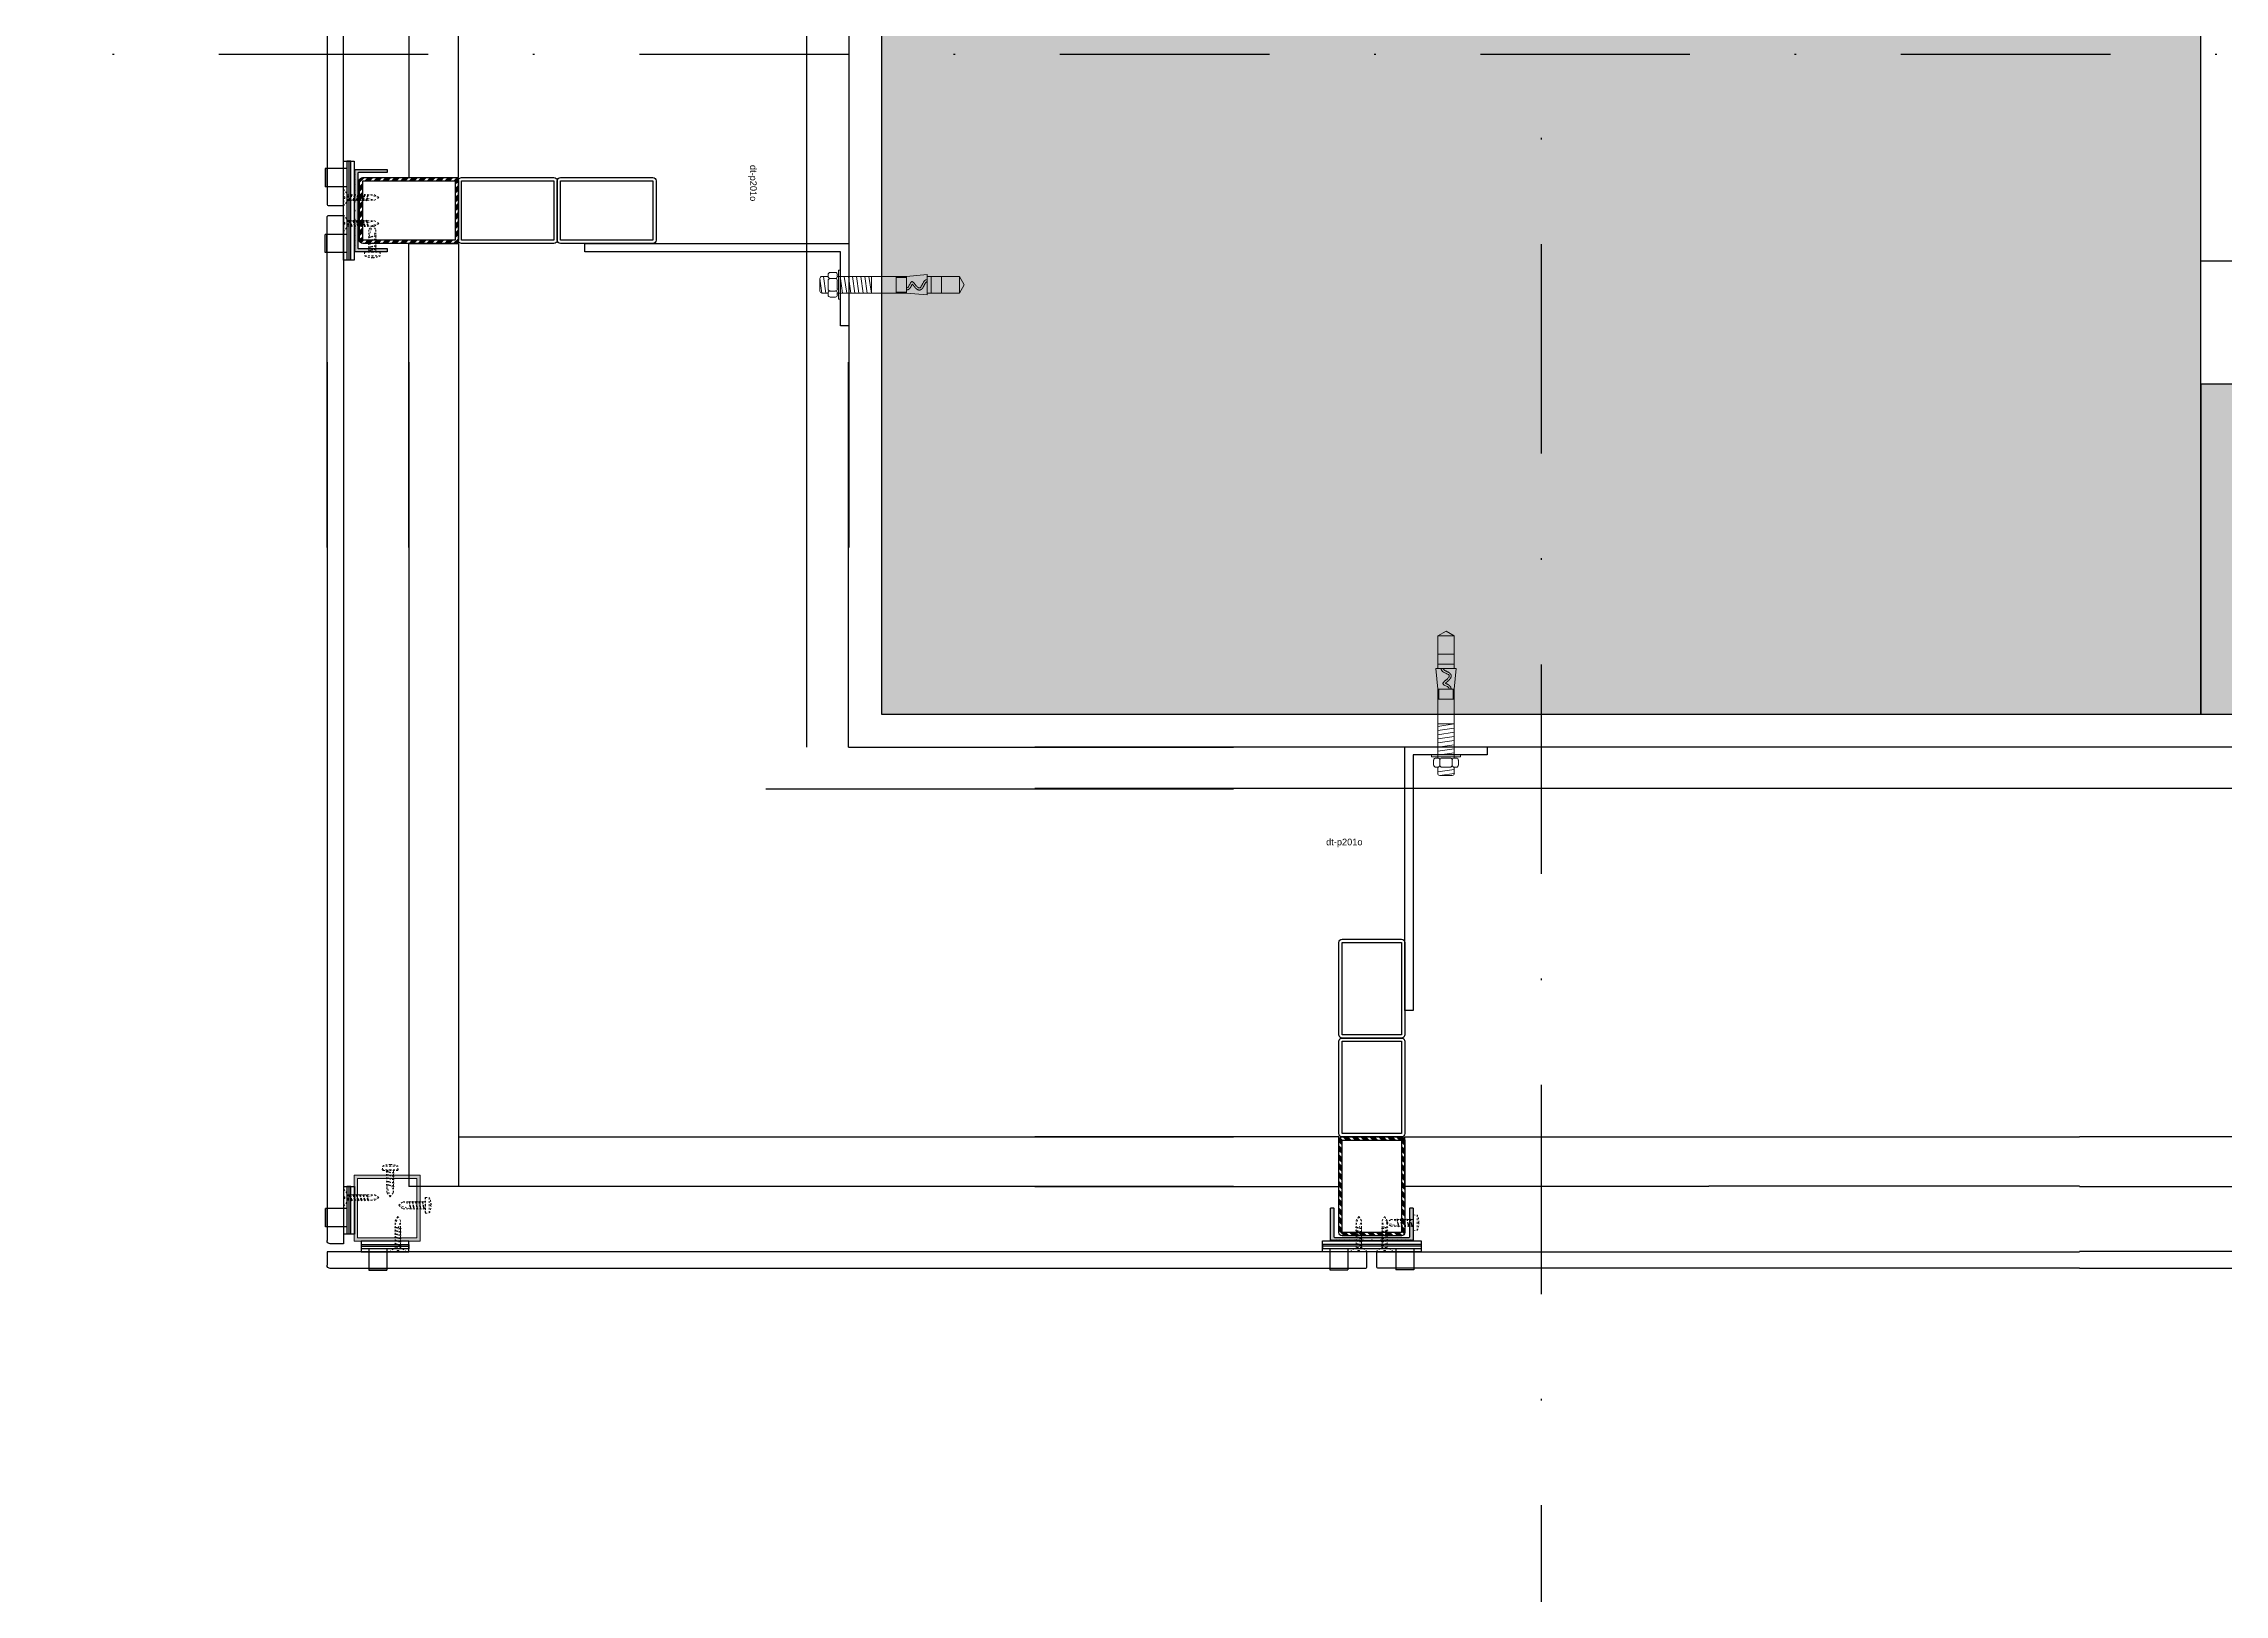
# Model space of a CAD drawing. Header units: inches. Extents: x -772 to 6765, y -813 to 4093.
# Drawn here: x -90.8 to 41.4, y -93.4 to 0.7 of the extents above; entities that cross this region are included whole.
import ezdxf

# ---------------------------------------------------------------- set-up
doc = ezdxf.new("R2010")
doc.units = ezdxf.units.IN
doc.header["$MEASUREMENT"] = 0
doc.linetypes.add('DASHDOT', pattern=[25.4, 12.7, -6.35, 0, -6.35])
doc.linetypes.add('HIDDEN2', pattern=[0.1875, 0.125, -0.0625])
for name, color, linetype in [('aksoy_aksesuar', 40, 'Continuous'), ('aksoy_arkaplan', 8, 'Continuous'), ('aksoy_block', 7, 'Continuous'), ('aksoy_detaytarama', 252, 'Continuous'), ('aksoy_fitil', 1, 'Continuous'), ('aksoy_kapali', 3, 'Continuous'), ('H_FAC_Giydirme', 100, 'Continuous'), ('H_FAC_Kaplama', 41, 'Continuous'), ('H_FAC_Metal', 181, 'Continuous'), ('H_GEN_YalitimIsi', 32, 'BATTING'), ('H_STR_Aks', 250, 'DASHDOT'), ('H_STR_Betonarme', 4, 'Continuous'), ('H_STR_BetonarmeTarama', 251, 'Continuous'), ('H_WAL_DuvarAlcipan', 31, 'Continuous'), ('H_WAL_DuvarBlok', 234, 'Continuous'), ('H_WAL_DuvarTaramasi', 252, 'Continuous')]:
    doc.layers.add(name, color=color, linetype=linetype)
for name, color, linetype, lineweight in [('aksoy_vida', 8, 'Continuous', 0), ('KLIPS', 230, 'Continuous', 15), ('PROFIL', 5, 'Continuous', 18)]:
    doc.layers.add(name, color=color, linetype=linetype, lineweight=lineweight)
doc.styles.get("Standard").update_dxf_attribs({"font": 'arial.ttf'})
doc.linetypes.add('BATTING', pattern='A,0.00254,-2.54,[134,ltypeshp.shx,S=2.54,R=0,X=-2.54,Y=0],-5.08,[134,ltypeshp.shx,S=2.54,R=180,X=2.54,Y=0],-2.54', length=10.16254)

# ---------------------------------------------------------------- blocks, each defined once
blk = doc.blocks.new('K03 kilps pl')
at = {"layer": 'aksoy_aksesuar'}
for p, q in [((1216.6, 3568.4), (1187.7, 3568.4)), ((1201.1, 3566.9), (1201.1, 3553.9)), ((1212.1, 3566.9), (1212.1, 3553.9)), ((1216.6, 3569.4), (1216.6, 3566.9)), ((1212.1, 3554.9), (1201.1, 3554.9)), ((1212.1, 3553.9), (1201.1, 3553.9))]:
    blk.add_line(p, q, dxfattribs=at)
blk.add_lwpolyline([(1216.6, 3569.4), (1187.7, 3569.4), (1187.7, 3566.9), (1216.6, 3566.9)], dxfattribs=at)
at = {"layer": 'aksoy_fitil'}
blk.add_lwpolyline([(1187.7, 3571.5), (1216.6, 3571.5), (1216.6, 3565), (1187.7, 3565)], close=True, dxfattribs=at)
blk = doc.blocks.new('3.9x19 YHB VIDA')
at = {"layer": 'aksoy_vida', "linetype": 'HIDDEN2', "ltscale": 0.2}
for p, q in [((475.8, 5471.4), (471.2, 5471.4)), ((471.2, 5471.4), (474.3, 5468.9)), ((471.4, 5471.2), (475.8, 5471.2)), ((478.2, 5468.9), (474.3, 5468.9)), ((474.7, 5468.9), (474.7, 5452.6)), ((475.8, 5471.4), (475.8, 5470.7)), ((475.8, 5470.7), (476.3, 5470.7)), ((476.3, 5470.7), (476.8, 5470.7)), ((476.8, 5470.7), (476.8, 5471.4)), ((476.8, 5471.4), (481.4, 5471.4)), ((481.1, 5471.2), (476.8, 5471.2)), ((477.9, 5468.9), (477.9, 5452.6)), ((481.4, 5471.4), (478.2, 5468.9)), ((474.7, 5455.1), (476.3, 5449.9)), ((474.7, 5452.6), (476.3, 5449.9)), ((477.9, 5452.6), (476.3, 5449.9)), ((476.6, 5456.8), (477.9, 5452.6))]:
    blk.add_line(p, q, dxfattribs=at)
for points in [[(478.2, 5467.3), (474.3, 5466.8), (475, 5466.4), (478.2, 5467.3), (477.7, 5467.6), (474.3, 5466.8)], [(478.2, 5465.3), (474.3, 5464.8), (475, 5464.4), (478.2, 5465.3), (477.7, 5465.6), (474.3, 5464.8)], [(478.2, 5463.3), (474.3, 5462.8), (475, 5462.4), (478.2, 5463.3), (477.7, 5463.6), (474.3, 5462.8)], [(478.2, 5461.3), (474.3, 5460.8), (475, 5460.4), (478.2, 5461.3), (477.7, 5461.6), (474.3, 5460.8)], [(478.2, 5459.3), (474.3, 5458.8), (475, 5458.4), (478.2, 5459.3), (477.7, 5459.6), (474.3, 5458.8)], [(478.2, 5457.3), (474.3, 5456.8), (475, 5456.4), (478.2, 5457.3), (477.7, 5457.6), (474.3, 5456.8)]]:
    blk.add_lwpolyline(points, dxfattribs=at)
blk = doc.blocks.new('4.8x16 YSB muv')
at = {"layer": 'aksoy_vida', "linetype": 'HIDDEN2', "ltscale": 0.2}
for p, q in [((-16, 0), (-13.4, 2.1)), ((-13.4, 2.1), (0, 2.1)), ((-9.8, 2.1), (-9.7, 2.4)), ((-9.8, 2.1), (-9.4, 0.3)), ((-9.7, 2.4), (-9.5, 2.1)), ((-9.7, 2.4), (-9.3, 0.4)), ((-9.5, 2.1), (-9.1, 0.5)), ((-9.2, -0.5), (-9.4, 0.3)), ((-9, -0.7), (-9.3, 0.4)), ((-8.8, -0.9), (-9.1, 0.5)), ((-7.8, 2.1), (-7.7, 2.4)), ((-7.8, 2.1), (-7.4, 0.3)), ((-7.7, 2.4), (-7.5, 2.1)), ((-7.7, 2.4), (-7.3, 0.4)), ((-7.5, 2.1), (-7.1, 0.5)), ((-7.2, -0.5), (-7.4, 0.3)), ((-7, -0.7), (-7.3, 0.4)), ((-6.8, -0.9), (-7.1, 0.5)), ((-5.8, 2.1), (-5.7, 2.4)), ((-5.8, 2.1), (-5.4, 0.3)), ((-5.7, 2.4), (-5.5, 2.1)), ((-5.7, 2.4), (-5.3, 0.4)), ((-5.5, 2.1), (-5.1, 0.5)), ((-5.2, -0.5), (-5.4, 0.3)), ((-5, -0.7), (-5.3, 0.4)), ((-4.8, -0.9), (-5.1, 0.5)), ((-3.8, 2.1), (-3.7, 2.4)), ((-3.8, 2.1), (-3.4, 0.3)), ((-3.7, 2.4), (-3.5, 2.1)), ((-3.7, 2.4), (-3.3, 0.4)), ((-3.5, 2.1), (-3.1, 0.5)), ((-3.2, -0.5), (-3.4, 0.3)), ((-3, -0.7), (-3.3, 0.4)), ((-2.8, -0.9), (-3.1, 0.5)), ((-1.8, 2.1), (-1.7, 2.4)), ((-1.8, 2.1), (-1.4, 0.3)), ((-1.7, 2.4), (-1.5, 2.1)), ((-1.7, 2.4), (-1.3, 0.4)), ((-1.5, 2.1), (-1.1, 0.5)), ((-1.2, -0.5), (-1.4, 0.3)), ((-1, -0.7), (-1.3, 0.4)), ((-0.8, -0.9), (-1.1, 0.5)), ((0.3, 4.8), (0, 4.7)), ((0, 4.7), (0, -4.7)), ((0.3, 4.8), (2.5, 4.6)), ((0.3, 4.8), (0.3, 0)), ((2.5, 4.6), (2.5, 0)), ((3.3, 0.3), (3.3, 0)), ((3.3, 0.3), (3.5, 0.3)), ((-16, 0), (-13.4, -2.1)), ((-13.4, -2.1), (0, -2.1)), ((-9.2, -0.5), (-8.8, -2.1)), ((-9, -0.7), (-8.5, -2.4)), ((-8.8, -0.9), (-8.5, -2.1)), ((-8.8, -0.9), (-8.8, -0.9)), ((-8.8, -2.1), (-8.5, -2.4)), ((-8.5, -2.4), (-8.5, -2.1)), ((-7.2, -0.5), (-6.8, -2.1)), ((-7, -0.7), (-6.5, -2.4)), ((-6.8, -0.9), (-6.5, -2.1)), ((-6.8, -0.9), (-6.8, -0.9)), ((-6.8, -2.1), (-6.5, -2.4)), ((-6.5, -2.4), (-6.5, -2.1)), ((-5.2, -0.5), (-4.8, -2.1)), ((-5, -0.7), (-4.5, -2.4)), ((-4.8, -0.9), (-4.5, -2.1)), ((-4.8, -0.9), (-4.8, -0.9)), ((-4.8, -2.1), (-4.5, -2.4)), ((-4.5, -2.4), (-4.5, -2.1)), ((-3.2, -0.5), (-2.8, -2.1)), ((-3, -0.7), (-2.5, -2.4)), ((-2.8, -0.9), (-2.5, -2.1)), ((-2.8, -0.9), (-2.8, -0.9)), ((-2.8, -2.1), (-2.5, -2.4)), ((-2.5, -2.4), (-2.5, -2.1)), ((-1.2, -0.5), (-0.8, -2.1)), ((-1, -0.7), (-0.5, -2.4)), ((-0.8, -0.9), (-0.5, -2.1)), ((-0.8, -0.9), (-0.8, -0.9)), ((-0.8, -2.1), (-0.5, -2.4)), ((-0.5, -2.4), (-0.5, -2.1)), ((0.3, -4.8), (0, -4.7)), ((0.3, -4.8), (0.3, 0)), ((0.3, -4.8), (2.5, -4.6)), ((2.5, -4.6), (2.5, 0)), ((3.3, -0.3), (3.3, 0)), ((3.3, -0.3), (3.5, -0.3))]:
    blk.add_line(p, q, dxfattribs=at)
for points in [[(-13.4, 2.1), (-9.5, 0.9)], [(-16, 0), (-9.2, -2.1)]]:
    blk.add_lwpolyline(points, dxfattribs=at)
for centre, radius, start, end in [((-7.8, -0.1), 11.4, 1.7765, 24.5785), ((-7.6, 0.1), 11.2, 335.1723, 358.2024)]:
    blk.add_arc(centre, radius, start, end, dxfattribs=at)
blk = doc.blocks.new('dt-p202a')
at = {"layer": 'aksoy_detaytarama', "lineweight": 5}
h = blk.add_hatch(color=256, dxfattribs=at)
h.dxf.hatch_style = 1
h.paths.add_polyline_path([(-261.8, 261.8), (-297.8, 261.8), (-297.8, 297.8), (-261.8, 297.8)], flags=16)
h.paths.add_polyline_path([(-259.8, 259.8), (-299.8, 259.8), (-299.8, 299.8), (-259.8, 299.8)])
at = {"layer": 'aksoy_kapali'}
for q in [(233.4, 0), (0, -233.4)]:
    blk.add_line((0, 0), q, dxfattribs=at)
at = {"layer": 'H_FAC_Giydirme', "lineweight": 5}
for points in [[(-259.8, 259.8), (-299.8, 259.8), (-299.8, 299.8), (-259.8, 299.8)], [(-261.8, 261.8), (-297.8, 261.8), (-297.8, 297.8), (-261.8, 297.8)]]:
    blk.add_lwpolyline(points, close=True, dxfattribs=at)
at = {"layer": 'H_FAC_Kaplama', "ltscale": 0.2}
for p, q in [((-316.3, 306.3), (-316.3, 314.3)), ((233.4, 306.3), (-316.3, 306.3)), ((233.4, 316.3), (-314.3, 316.3)), ((-316.3, -233.4), (-316.3, 299.3)), ((-306.3, 301.3), (-314.3, 301.3)), ((-306.3, -233.4), (-306.3, 301.3))]:
    blk.add_line(p, q, dxfattribs=at)
for centre in [(-314.3, 314.3), (-314.3, 299.3)]:
    blk.add_arc(centre, 2, 90, 180, dxfattribs=at)
at = {"layer": 'H_FAC_Metal'}
for p, q in [((-236.6, 266.6), (-266.6, 266.6)), ((-266.6, -233.4), (-266.6, 266.6)), ((233.4, 266.6), (-236.6, 266.6)), ((-236.6, -233.4), (-236.6, 266.6)), ((233.4, 236.6), (-236.6, 236.6))]:
    blk.add_line(p, q, dxfattribs=at)
at = {"layer": 'H_GEN_YalitimIsi', "ltscale": 2.5}
for p, q in [((-50.3, 25.3), (233.4, 25.3)), ((-25.3, 0), (-25.3, -233.4))]:
    blk.add_line(p, q, dxfattribs=at)
at = {"layer": 'aksoy_block'}
blk.add_blockref('3.9x19 YHB VIDA', (-749.6, -5165.2), dxfattribs=at)
at = {"layer": 'aksoy_block', "xscale": -1}
for name, p, rotation in [('3.9x19 YHB VIDA', (5165.2, 749.6), 90), ('4.8x16 YSB muv', (-256.8, 278), 180)]:
    blk.add_blockref(name, p, dxfattribs=dict(at, rotation=rotation))
at = {"layer": 'aksoy_block', "rotation": 270}
blk.add_blockref('4.8x16 YSB muv', (-278, 256.8), dxfattribs=at)
at = {"layer": 'PROFIL', "rotation": 180}
blk.add_blockref('K03 kilps pl', (921.1, 3871.2), dxfattribs=at)
at = {"layer": 'PROFIL', "xscale": -1, "rotation": 269.9996520120418}
blk.add_blockref('K03 kilps pl', (-3871.2, -921.1), dxfattribs=at)
blk = doc.blocks.new('K01 klips pl')
at = {"layer": 'aksoy_aksesuar'}
for p, q in [((30, 0), (-30, 0)), ((-30, 0), (-30, -2.5)), ((30, 0), (30, -2.5)), ((30, -1), (-30, -1)), ((-30, -2.5), (30, -2.5)), ((-25.5, -2.5), (-25.5, -15.5)), ((-14.5, -2.5), (-14.5, -15.5)), ((14.5, -2.5), (14.5, -15.5)), ((25.5, -2.5), (25.5, -15.5)), ((-25.5, -14.5), (-14.5, -14.5)), ((-25.5, -15.5), (-14.5, -15.5)), ((25.5, -14.5), (14.5, -14.5)), ((25.5, -15.5), (14.5, -15.5))]:
    blk.add_line(p, q, dxfattribs=at)
at = {"layer": 'aksoy_fitil'}
blk.add_lwpolyline([(-30, 2.1), (30, 2.1), (30, -4.4), (-30, -4.4)], close=True, dxfattribs=at)
blk = doc.blocks.new('DBL-10C')
at = {"layer": 'aksoy_vida'}
for p, q in [((0, 75), (-5, 72.2)), ((-5, 52.5), (-5, 72.2)), ((5, 72.2), (-5, 72.2)), ((5, 72.2), (0, 75)), ((5, 52.5), (5, 72.2)), ((5, 61.2), (-5, 61.2)), ((5, 55), (-5, 55)), ((6.2, 52.5), (-6.2, 52.5)), ((-6.2, 52.5), (-5, 40)), ((-5, -1.9), (-5, 40)), ((5, 40), (-5, 40)), ((-4.4, 33.8), (-4.4, 40)), ((4.4, 33.8), (4.4, 40)), ((6.2, 52.5), (5, 40)), ((5, -1.9), (5, 40)), ((5, 33.8), (-5, 33.8)), ((5, 18.8), (-5, 18.8)), ((5, 18.8), (-5, 17.3)), ((5, 16.2), (-5, 14.8)), ((5, 13.8), (-5, 12.3)), ((8.8, 0), (-8.8, 0)), ((-8.8, -1.2), (-8.8, 0)), ((5, 11.2), (-5, 9.8)), ((5, 8.8), (-5, 7.3)), ((5, 6.2), (-5, 4.8)), ((5, 3.8), (-5, 2.3)), ((5, 1.2), (-3.8, 0)), ((8.8, -1.2), (8.8, 0)), ((8.8, -1.2), (-8.8, -1.2)), ((-7.5, -6.2), (-7.5, -3.1)), ((-5, -1.9), (-6.2, -1.9)), ((-5, -7.5), (-6.2, -7.5)), ((-5, -11.2), (-5, -7.5)), ((5, -8.8), (-5, -10.2)), ((-3.8, -6.2), (-3.8, -3.1)), ((5, -11.2), (-3.8, -12.5)), ((3.8, -12.5), (-3.8, -12.5)), ((2.5, -1.9), (-2.5, -1.9)), ((2.5, -7.5), (-2.5, -7.5)), ((3.8, -6.2), (3.8, -3.1)), ((5, -1.9), (6.2, -1.9)), ((5, -11.2), (5, -7.5)), ((5, -7.5), (6.2, -7.5)), ((7.5, -6.2), (7.5, -3.1))]:
    blk.add_line(p, q, dxfattribs=at)
for points in [[(-3.2, 52.5), (-3, 51.8), (-2.6, 51.2), (-2.1, 50.7), (-1.5, 50.3), (-0.8, 49.9), (-0.2, 49.6), (0.4, 49.3), (0.9, 49), (1.4, 48.8), (1.7, 48.5), (1.8, 48.3), (1.9, 48), (1.9, 47.7), (1.8, 47.4), (1.7, 47.1), (1.4, 46.8), (1.1, 46.5), (0.8, 46.2), (0.4, 45.8), (0, 45.5), (-0.4, 45.2), (-0.8, 44.9), (-1.1, 44.5), (-1.4, 44.2), (-1.6, 44), (-1.8, 43.7), (-1.9, 43.5), (-1.9, 43.3), (-1.8, 43.1), (-1.7, 42.9), (-1.4, 42.6), (-1.1, 42.4), (-0.7, 42.2), (-0.2, 42), (0.3, 41.7), (0.8, 41.5), (1.3, 41.2), (1.6, 40.8), (1.8, 40.4), (1.9, 40)], [(-1.9, 52.5), (-1.9, 52.4), (-1.9, 52.4), (-1.9, 52.3), (-1.8, 52.3), (-1.8, 52.2), (-1.7, 52.2), (-1.7, 52.1), (-1.7, 52.1), (-1.6, 52), (-1.6, 52), (-1.5, 51.9), (-1.5, 51.9), (-1.4, 51.8), (-1.4, 51.8), (-1.3, 51.7), (-1.3, 51.7), (-1.2, 51.6), (-1.2, 51.6), (-1.1, 51.6), (-1, 51.5), (-1, 51.5), (-0.9, 51.4), (-0.9, 51.4), (-0.8, 51.3), (-0.7, 51.3), (-0.7, 51.3), (-0.6, 51.2), (-0.5, 51.2), (-0.5, 51.1), (-0.4, 51.1), (-0.3, 51.1), (-0.2, 51), (-0.2, 51), (-0.1, 51), (0, 50.9), (0.1, 50.9), (0.1, 50.8), (0.2, 50.8), (0.3, 50.8), (0.4, 50.7), (0.4, 50.7), (0.5, 50.7), (0.6, 50.6), (0.7, 50.6), (0.7, 50.5), (0.8, 50.5), (0.9, 50.5), (1, 50.4), (1, 50.4), (1.1, 50.4), (1.2, 50.3), (1.3, 50.3), (1.3, 50.2), (1.4, 50.2), (1.5, 50.2), (1.6, 50.1), (1.6, 50.1), (1.7, 50), (1.8, 50), (1.8, 50), (1.9, 49.9), (2, 49.9), (2, 49.8), (2.1, 49.8), (2.2, 49.7), (2.2, 49.7), (2.3, 49.6), (2.3, 49.6), (2.4, 49.5), (2.5, 49.5), (2.5, 49.4), (2.6, 49.3), (2.6, 49.3), (2.7, 49.2), (2.7, 49.2), (2.8, 49.1), (2.8, 49), (2.9, 49), (2.9, 48.9), (2.9, 48.8), (3, 48.7), (3, 48.7), (3, 48.6), (3.1, 48.5), (3.1, 48.4), (3.1, 48.3), (3.1, 48.3), (3.2, 48.2), (3.2, 48.1), (3.2, 48), (3.2, 47.9), (3.2, 47.8), (3.2, 47.8), (3.2, 47.7), (3.2, 47.6), (3.2, 47.5), (3.1, 47.4), (3.1, 47.4), (3.1, 47.3), (3.1, 47.2), (3.1, 47.1), (3, 47.1), (3, 47), (3, 46.9), (3, 46.9), (2.9, 46.8), (2.9, 46.7), (2.9, 46.7), (2.8, 46.6), (2.8, 46.6), (2.7, 46.5), (2.7, 46.4), (2.7, 46.4), (2.6, 46.3), (2.6, 46.3), (2.5, 46.2), (2.5, 46.2), (2.5, 46.1), (2.4, 46.1), (2.4, 46), (2.3, 46), (2.3, 45.9), (2.2, 45.9), (2.2, 45.8), (2.2, 45.8), (2.1, 45.7), (2.1, 45.7), (2, 45.6), (2, 45.6), (1.9, 45.5), (1.9, 45.5), (1.8, 45.4), (1.8, 45.4), (1.7, 45.4), (1.7, 45.3), (1.6, 45.3), (1.6, 45.2), (1.5, 45.2), (1.5, 45.1), (1.4, 45.1), (1.4, 45), (1.3, 45), (1.3, 44.9), (1.2, 44.9), (1.2, 44.9), (1.1, 44.8), (1.1, 44.8), (1, 44.7), (1, 44.7), (0.9, 44.6), (0.9, 44.6), (0.8, 44.6), (0.8, 44.5), (0.7, 44.5), (0.7, 44.4), (0.6, 44.4), (0.6, 44.3), (0.5, 44.3), (0.5, 44.3), (0.4, 44.2), (0.4, 44.2), (0.3, 44.1), (0.3, 44.1), (0.2, 44.1), (0.2, 44), (0.1, 44), (0.1, 44), (0.1, 43.9), (0, 43.9), (0, 43.8), (-0.1, 43.8), (-0.1, 43.8), (-0.1, 43.7), (-0.2, 43.7), (-0.2, 43.7), (-0.2, 43.7), (-0.3, 43.6), (-0.3, 43.6), (-0.3, 43.6), (-0.3, 43.6), (-0.3, 43.5), (-0.3, 43.5), (-0.3, 43.5), (-0.3, 43.5), (-0.3, 43.5), (-0.3, 43.5), (-0.3, 43.4), (-0.3, 43.4), (-0.2, 43.4), (-0.2, 43.4), (-0.1, 43.4), (-0.1, 43.3), (0, 43.3), (0, 43.3), (0.1, 43.3), (0.1, 43.2), (0.2, 43.2), (0.2, 43.2), (0.3, 43.1), (0.4, 43.1), (0.4, 43.1), (0.5, 43.1), (0.6, 43), (0.6, 43), (0.7, 43), (0.8, 42.9), (0.8, 42.9), (0.9, 42.9), (1, 42.8), (1.1, 42.8), (1.1, 42.7), (1.2, 42.7), (1.3, 42.7), (1.3, 42.6), (1.4, 42.6), (1.5, 42.5), (1.6, 42.5), (1.6, 42.4), (1.7, 42.4), (1.8, 42.3), (1.8, 42.3), (1.9, 42.2), (2, 42.2), (2.1, 42.1), (2.1, 42.1), (2.2, 42), (2.3, 41.9), (2.3, 41.8), (2.4, 41.8), (2.5, 41.7), (2.6, 41.6), (2.6, 41.5), (2.7, 41.4), (2.8, 41.3), (2.9, 41.1), (2.9, 41), (3, 40.8), (3, 40.5), (3.1, 40.3), (3.1, 40)]]:
    blk.add_lwpolyline(points, dxfattribs=at)
for centre, start, end in [((-6.2, -3.1), 90, 180), ((-6.2, -6.2), 180, 270), ((-5, -3.1), 0, 90), ((-5, -6.2), 270, 0), ((-3.8, -11.2), 180, 270), ((-2.5, -3.1), 90, 180), ((-2.5, -6.2), 180, 270), ((2.5, -3.1), 0, 90), ((2.5, -6.2), 270, 0), ((3.8, -11.2), 270, 0), ((5, -3.1), 90, 180), ((5, -6.2), 180, 270), ((6.2, -3.1), 0, 90), ((6.2, -6.2), 270, 0)]:
    blk.add_arc(centre, 1.25, start, end, dxfattribs=at)
blk = doc.blocks.new('prf679')
at = {"layer": 'aksoy_detaytarama', "lineweight": 5}
h = blk.add_hatch(color=256, dxfattribs=at)
h.dxf.hatch_style = 1
edge = h.paths.add_edge_path()
edge.add_line((7.4, 10.9), (7.4, -8.9))
edge.add_line((7.4, -8.9), (6.9, -8.3))
edge.add_line((6.9, -8.3), (6.4, -8.9))
edge.add_line((6.4, -8.9), (5.9, -8.3))
edge.add_line((5.9, -8.3), (5.4, -8.9))
edge.add_line((5.4, -8.9), (4.9, -8.3))
edge.add_line((4.9, -8.3), (4.4, -8.9))
edge.add_line((4.4, -8.9), (3.9, -8.3))
edge.add_line((3.9, -8.3), (3.4, -8.9))
edge.add_line((3.4, -8.9), (2.9, -8.3))
edge.add_line((2.9, -8.3), (2.4, -8.9))
edge.add_line((2.4, -8.9), (1.9, -8.3))
edge.add_line((1.9, -8.3), (1.4, -8.9))
edge.add_line((1.4, -8.9), (0.9, -8.3))
edge.add_line((0.9, -8.3), (0.4, -8.9))
edge.add_line((0.4, -8.9), (-0.1, -8.3))
edge.add_line((-0.1, -8.3), (-0.6, -8.9))
edge.add_line((-0.6, -8.9), (-1.1, -8.3))
edge.add_line((-1.1, -8.3), (-1.6, -8.9))
edge.add_line((-1.6, -8.9), (-2.1, -8.3))
edge.add_line((-2.1, -8.3), (-2.6, -8.9))
edge.add_line((-2.6, -8.9), (-3.1, -8.3))
edge.add_line((-3.1, -8.3), (-3.6, -8.9))
edge.add_line((-3.6, -8.9), (-4.1, -8.3))
edge.add_line((-4.1, -8.3), (-4.6, -8.9))
edge.add_line((-4.6, -8.9), (-5.1, -8.3))
edge.add_line((-5.1, -8.3), (-5.6, -8.9))
edge.add_line((-5.6, -8.9), (-6.1, -8.3))
edge.add_line((-6.1, -8.3), (-6.6, -8.9))
edge.add_line((-6.6, -8.9), (-7.1, -8.3))
edge.add_line((-7.1, -8.3), (-7.6, -8.9))
edge.add_line((-7.6, -8.9), (-8.1, -8.3))
edge.add_line((-8.1, -8.3), (-8.6, -8.9))
edge.add_line((-8.6, -8.9), (-9.1, -8.3))
edge.add_line((-9.1, -8.3), (-9.6, -8.9))
edge.add_line((-9.6, -8.9), (-10.1, -8.3))
edge.add_line((-10.1, -8.3), (-10.6, -8.9))
edge.add_line((-10.6, -8.9), (-11.1, -8.3))
edge.add_line((-11.1, -8.3), (-11.6, -8.9))
edge.add_line((-11.6, -8.9), (-12.1, -8.3))
edge.add_line((-12.1, -8.3), (-12.6, -8.8))
edge.add_line((-12.6, -8.8), (-17.1, -8.8))
edge.add_line((-17.1, -8.8), (-17.6, -8.3))
edge.add_line((-17.6, -8.3), (-18.1, -8.8))
edge.add_line((-18.1, -8.8), (-22.6, -8.8))
edge.add_line((-22.6, -8.8), (-23.1, -8.3))
edge.add_line((-23.1, -8.3), (-23.6, -8.9))
edge.add_line((-23.6, -8.9), (-24.1, -8.3))
edge.add_line((-24.1, -8.3), (-24.6, -8.9))
edge.add_line((-24.6, -8.9), (-25.1, -8.3))
edge.add_line((-25.1, -8.3), (-25.6, -8.9))
edge.add_line((-25.6, -8.9), (-26.1, -8.3))
edge.add_line((-26.1, -8.3), (-26.6, -8.9))
edge.add_line((-26.6, -8.9), (-27.1, -8.3))
edge.add_line((-27.1, -8.3), (-27.6, -8.9))
edge.add_line((-27.6, -8.9), (-28.1, -8.3))
edge.add_line((-28.1, -8.3), (-28.6, -8.9))
edge.add_line((-28.6, -8.9), (-29.1, -8.3))
edge.add_line((-29.1, -8.3), (-29.6, -8.9))
edge.add_line((-29.6, -8.9), (-30.1, -8.3))
edge.add_line((-30.1, -8.3), (-30.6, -8.9))
edge.add_line((-30.6, -8.9), (-31.1, -8.3))
edge.add_line((-31.1, -8.3), (-31.6, -8.9))
edge.add_line((-31.6, -8.9), (-32.1, -8.3))
edge.add_line((-32.1, -8.3), (-32.6, -8.9))
edge.add_line((-32.6, -8.9), (-33.1, -8.3))
edge.add_line((-33.1, -8.3), (-33.6, -8.9))
edge.add_line((-33.6, -8.9), (-34.1, -8.3))
edge.add_line((-34.1, -8.3), (-34.6, -8.9))
edge.add_line((-34.6, -8.9), (-35.1, -8.3))
edge.add_line((-35.1, -8.3), (-35.6, -8.9))
edge.add_line((-35.6, -8.9), (-36.1, -8.3))
edge.add_line((-36.1, -8.3), (-36.6, -8.9))
edge.add_line((-36.6, -8.9), (-37.1, -8.3))
edge.add_line((-37.1, -8.3), (-37.6, -8.9))
edge.add_line((-37.6, -8.9), (-38.1, -8.3))
edge.add_line((-38.1, -8.3), (-38.6, -8.9))
edge.add_line((-38.6, -8.9), (-39.1, -8.3))
edge.add_line((-39.1, -8.3), (-39.6, -8.9))
edge.add_line((-39.6, -8.9), (-40.1, -8.3))
edge.add_line((-40.1, -8.3), (-40.6, -8.9))
edge.add_line((-40.6, -8.9), (-41.1, -8.3))
edge.add_line((-41.1, -8.3), (-41.6, -8.9))
edge.add_line((-41.6, -8.9), (-42.1, -8.3))
edge.add_line((-42.1, -8.3), (-42.6, -8.9))
edge.add_line((-42.6, -8.9), (-42.6, 10.9))
edge.add_arc((-42.4, 10.9), 0.2, 90, 180, ccw=False)
edge.add_line((-42.4, 11.1), (-40.8, 11.1))
edge.add_arc((-40.8, 10.9), 0.2, 0, 90, ccw=False)
edge.add_line((-40.6, 10.9), (-40.6, -6.3))
edge.add_arc((-40.1, -6.3), 0.5, 180, 270)
edge.add_line((-40.1, -6.8), (4.9, -6.8))
edge.add_arc((4.9, -6.3), 0.5, 270, 360)
edge.add_line((5.4, -6.3), (5.4, 10.9))
edge.add_arc((5.6, 10.9), 0.2, 90, 180, ccw=False)
edge.add_line((5.6, 11.1), (7.2, 11.1))
edge.add_arc((7.2, 10.9), 0.2, 0, 90, ccw=False)
at = {"layer": 'H_FAC_Giydirme'}
blk.add_lwpolyline([(7.4, 10.9), (7.4, -8.9), (6.9, -8.3), (6.4, -8.9), (5.9, -8.3), (5.4, -8.9), (4.9, -8.3), (4.4, -8.9), (3.9, -8.3), (3.4, -8.9), (2.9, -8.3), (2.4, -8.9), (1.9, -8.3), (1.4, -8.9), (0.9, -8.3), (0.4, -8.9), (-0.1, -8.3), (-0.6, -8.9), (-1.1, -8.3), (-1.6, -8.9), (-2.1, -8.3), (-2.6, -8.9), (-3.1, -8.3), (-3.6, -8.9), (-4.1, -8.3), (-4.6, -8.9), (-5.1, -8.3), (-5.6, -8.9), (-6.1, -8.3), (-6.6, -8.9), (-7.1, -8.3), (-7.6, -8.9), (-8.1, -8.3), (-8.6, -8.9), (-9.1, -8.3), (-9.6, -8.9), (-10.1, -8.3), (-10.6, -8.9), (-11.1, -8.3), (-11.6, -8.9), (-12.1, -8.3), (-12.6, -8.8), (-17.1, -8.8), (-17.6, -8.3), (-18.1, -8.8), (-22.6, -8.8), (-23.1, -8.3), (-23.6, -8.9), (-24.1, -8.3), (-24.6, -8.9), (-25.1, -8.3), (-25.6, -8.9), (-26.1, -8.3), (-26.6, -8.9), (-27.1, -8.3), (-27.6, -8.9), (-28.1, -8.3), (-28.6, -8.9), (-29.1, -8.3), (-29.6, -8.9), (-30.1, -8.3), (-30.6, -8.9), (-31.1, -8.3), (-31.6, -8.9), (-32.1, -8.3), (-32.6, -8.9), (-33.1, -8.3), (-33.6, -8.9), (-34.1, -8.3), (-34.6, -8.9), (-35.1, -8.3), (-35.6, -8.9), (-36.1, -8.3), (-36.6, -8.9), (-37.1, -8.3), (-37.6, -8.9), (-38.1, -8.3), (-38.6, -8.9), (-39.1, -8.3), (-39.6, -8.9), (-40.1, -8.3), (-40.6, -8.9), (-41.1, -8.3), (-41.6, -8.9), (-42.1, -8.3), (-42.6, -8.9), (-42.6, 10.9, -0.414214), (-42.4, 11.1), (-40.8, 11.1, -0.414214), (-40.6, 10.9), (-40.6, -6.3, 0.414214), (-40.1, -6.8), (4.9, -6.8, 0.414214), (5.4, -6.3), (5.4, 10.9, -0.414214), (5.6, 11.1), (7.2, 11.1, -0.414214)], format="xyb", close=True, dxfattribs=at)
blk = doc.blocks.new('40X60X2')
at = {"layer": 'aksoy_detaytarama', "lineweight": 5}
h = blk.add_hatch(dxfattribs=at)
h.set_pattern_fill('ANSI34', color=256, scale=0.2)
h.set_pattern_definition([(45, (-1700576.396, -749301.3155), (-2.694076836, 2.694076836), []), (45, (-1700575.498, -749301.3155), (-2.694076836, 2.694076836), []), (45, (-1700574.6, -749301.3155), (-2.694076836, 2.694076836), []), (45, (-1700573.702, -749301.3155), (-2.694076836, 2.694076836), [])])
edge = h.paths.add_edge_path()
edge.add_line((-0.6, 1.4), (-0.6, 37.4))
edge.add_arc((1.4, 37.4), 2, 90, 180, ccw=False)
edge.add_line((1.4, 39.4), (57.4, 39.4))
edge.add_arc((57.4, 37.4), 2, 0, 90, ccw=False)
edge.add_line((59.4, 37.4), (59.4, 1.4))
edge.add_arc((57.4, 1.4), 2, 270, 360, ccw=False)
edge.add_line((57.4, -0.6), (1.4, -0.6))
edge.add_arc((1.4, 1.4), 2, 180, 270, ccw=False)
h.paths.add_polyline_path([(1.4, 1.4), (1.4, 37.4), (57.4, 37.4), (57.4, 1.4)], flags=16)
at = {"layer": 'H_FAC_Metal'}
blk.add_lwpolyline([(-0.6, 1.4), (-0.6, 37.4, -0.414214), (1.4, 39.4), (57.4, 39.4, -0.414214), (59.4, 37.4), (59.4, 1.4, -0.414214), (57.4, -0.6), (1.4, -0.6, -0.414214)], format="xyb", close=True, dxfattribs=at)
blk.add_lwpolyline([(1.4, 1.4), (1.4, 37.4), (57.4, 37.4), (57.4, 1.4)], close=True, dxfattribs=at)
blk = doc.blocks.new('dt-p201o')
at = {"layer": 'aksoy_arkaplan'}
for points in [[(7.9, -42.6), (43.9, -42.6, -0.414214), (45.9, -44.6), (45.9, -100.6, -0.414214), (43.9, -102.6), (7.9, -102.6, -0.414214), (5.9, -100.6), (5.9, -44.6, -0.414214)], [(7.9, -102.6), (43.9, -102.6, -0.414214), (45.9, -104.6), (45.9, -160.6, -0.414214), (43.9, -162.6), (7.9, -162.6, -0.414214), (5.9, -160.6), (5.9, -104.6, -0.414214)]]:
    blk.add_lwpolyline(points, format="xyb", close=True, dxfattribs=at)
for points in [[(7.9, -44.6), (43.9, -44.6), (43.9, -100.6), (7.9, -100.6)], [(7.9, -104.6), (43.9, -104.6), (43.9, -160.6), (7.9, -160.6)]]:
    blk.add_lwpolyline(points, close=True, dxfattribs=at)
at = {"layer": 'aksoy_kapali'}
blk.add_line((-178.5, 74.1), (230.3, 74.1), dxfattribs=at)
at = {"layer": 'H_FAC_Kaplama', "ltscale": 0.2}
for points in [[(-178.5, -242.2), (21.9, -242.2, 0.414214), (22.9, -241.2), (22.9, -232.2), (-178.5, -232.2)], [(230.3, -242.2), (29.9, -242.2, -0.414214), (28.9, -241.2), (28.9, -232.2), (230.3, -232.2)]]:
    blk.add_lwpolyline(points, format="xyb", dxfattribs=at)
at = {"layer": 'H_FAC_Metal'}
blk.add_lwpolyline([(45.9, 74.1), (95.9, 74.1), (95.9, 69.1), (50.9, 69.1), (50.9, -85.9), (45.9, -85.9)], close=True, dxfattribs=at)
for points in [[(-178.5, -192.6), (5.9, -192.6), (5.9, -162.6), (-178.5, -162.6)], [(230.3, -192.6), (45.9, -192.6), (45.9, -162.6), (230.3, -162.6)]]:
    blk.add_lwpolyline(points, dxfattribs=at)
at = {"layer": 'H_GEN_YalitimIsi', "ltscale": 0.1}
blk.add_line((230.3, 48.7), (-178.5, 48.7), dxfattribs=at)
at = {"lineweight": 5}
blk.add_blockref('prf679', (43.5, -216.8), dxfattribs=at)
at = {"layer": 'aksoy_block', "lineweight": 5, "rotation": 270}
blk.add_blockref('40X60X2', (6.5, -163.2), dxfattribs=at)
at = {"layer": 'aksoy_block', "xscale": -1, "rotation": 180}
blk.add_blockref('3.9x19 YHB VIDA', (-458.3, 5239.2), dxfattribs=at)
at = {"layer": 'aksoy_block', "rotation": 180}
blk.add_blockref('3.9x19 YHB VIDA', (510, 5239.2), dxfattribs=at)
at = {"layer": 'aksoy_block'}
blk.add_blockref('4.8x16 YSB muv', (50.9, -214.7), dxfattribs=at)
at = {"layer": 'aksoy_vida'}
blk.add_blockref('DBL-10C', (70.9, 69.1), dxfattribs=at)
at = {"layer": 'KLIPS', "lineweight": 70}
blk.add_blockref('K01 klips pl', (25.9, -227.8), dxfattribs=at)
at = {"layer": 'aksoy_kapali', "ltscale": 0.5}
blk.add_text('dt-p201o', height=4, dxfattribs=at).set_placement((-1.8, 14.3))
blk = doc.blocks.new('dt-p201Ao')
at = {"layer": 'aksoy_arkaplan'}
for points in [[(-19.3, 34.4), (16.7, 34.4, -0.414214), (18.7, 32.4), (18.7, -23.6, -0.414214), (16.7, -25.6), (-19.3, -25.6, -0.414214), (-21.3, -23.6), (-21.3, 32.4, -0.414214)], [(-19.3, -25.6), (16.7, -25.6, -0.414214), (18.7, -27.6), (18.7, -83.6, -0.414214), (16.7, -85.6), (-19.3, -85.6, -0.414214), (-21.3, -83.6), (-21.3, -27.6, -0.414214)]]:
    blk.add_lwpolyline(points, format="xyb", close=True, dxfattribs=at)
for points in [[(-19.3, 32.4), (16.7, 32.4), (16.7, -23.6), (-19.3, -23.6)], [(-19.3, -27.6), (16.7, -27.6), (16.7, -83.6), (-19.3, -83.6)]]:
    blk.add_lwpolyline(points, close=True, dxfattribs=at)
at = {"layer": 'aksoy_kapali'}
blk.add_line((-205.7, 151.1), (203.1, 151.1), dxfattribs=at)
at = {"layer": 'H_FAC_Kaplama', "ltscale": 0.2}
for points in [[(-205.7, -165.2), (-5.3, -165.2, 0.414214), (-4.3, -164.2), (-4.3, -155.2), (-205.7, -155.2)], [(203.1, -165.2), (2.7, -165.2, -0.414214), (1.7, -164.2), (1.7, -155.2), (203.1, -155.2)]]:
    blk.add_lwpolyline(points, format="xyb", dxfattribs=at)
at = {"layer": 'H_FAC_Metal'}
blk.add_lwpolyline([(18.7, 151.1), (68.7, 151.1), (68.7, 146.1), (23.7, 146.1), (23.7, -8.9), (18.7, -8.9)], close=True, dxfattribs=at)
blk.add_lwpolyline([(-205.7, -115.6), (-21.3, -115.6), (-21.3, -85.6), (-205.7, -85.6)], dxfattribs=at)
at = {"layer": 'H_GEN_YalitimIsi', "ltscale": 0.1}
blk.add_line((203.1, 125.7), (-205.7, 125.7), dxfattribs=at)
at = {"lineweight": 5}
blk.add_blockref('prf679', (16.3, -139.8), dxfattribs=at)
at = {"layer": 'aksoy_block', "lineweight": 5, "rotation": 270}
blk.add_blockref('40X60X2', (-20.7, -86.2), dxfattribs=at)
at = {"layer": 'aksoy_block', "xscale": -1, "rotation": 180}
blk.add_blockref('3.9x19 YHB VIDA', (-485.4, 5316.2), dxfattribs=at)
at = {"layer": 'aksoy_block', "rotation": 180}
blk.add_blockref('3.9x19 YHB VIDA', (482.8, 5316.2), dxfattribs=at)
at = {"layer": 'aksoy_block'}
blk.add_blockref('4.8x16 YSB muv', (23.7, -137.7), dxfattribs=at)
at = {"layer": 'aksoy_vida'}
blk.add_blockref('DBL-10C', (43.7, 146.1), dxfattribs=at)
at = {"layer": 'KLIPS', "lineweight": 70}
blk.add_blockref('K01 klips pl', (-1.3, -150.8), dxfattribs=at)
at = {"layer": 'aksoy_kapali', "ltscale": 0.5}
blk.add_text('dt-p201Ao', height=4, dxfattribs=at).set_placement((-29, 91.3))
blk = doc.blocks.new('*U217')
at = {"layer": 'aksoy_kapali'}
blk.add_line((-52.5, 0), (172.2, 0), dxfattribs=at)
at = {"layer": 'H_FAC_Kaplama', "ltscale": 0.2}
for points in [[(-52.5, -306.3), (172.2, -306.3)], [(172.2, -316.3), (-52.5, -316.3)]]:
    blk.add_lwpolyline(points, dxfattribs=at)
at = {"layer": 'H_FAC_Metal'}
for points in [[(-52.5, -236.6), (172.2, -236.6)], [(172.2, -266.6), (-52.5, -266.6)]]:
    blk.add_lwpolyline(points, dxfattribs=at)
at = {"layer": 'H_GEN_YalitimIsi', "ltscale": 0.1}
blk.add_line((172.2, -25.3), (-52.5, -25.3), dxfattribs=at)

msp = doc.modelspace()

# ---------------------------------------------------------------- hatches: boundary and pattern name
at = {"layer": 'H_STR_BetonarmeTarama'}
h = msp.add_hatch(color=256, dxfattribs=at)
h.dxf.hatch_style = 1
h.paths.add_polyline_path([(-40, 40), (-40, -40), (40, -40), (40, 40)])
at = {"layer": 'H_WAL_DuvarTaramasi'}
msp.add_hatch(color=253, dxfattribs=at).paths.add_polyline_path([(40, -40), (810, -40), (810, -20), (40, -20)])

# ---------------------------------------------------------------- linework, layer by layer
at = {"layer": 'H_STR_Aks'}
for p, q in [((0, 4043.005), (0, -712.77)), ((6664.509, 0), (-659.052, 0))]:
    msp.add_line(p, q, dxfattribs=at)
at = {"layer": 'H_STR_Betonarme'}
msp.add_lwpolyline([(-40, 40), (-40, -40), (40, -40), (40, 40)], close=True, dxfattribs=at)
at = {"layer": 'H_WAL_DuvarAlcipan'}
msp.add_line((40, -12.5), (795, -12.5), dxfattribs=at)
at = {"layer": 'H_WAL_DuvarBlok'}
msp.add_lwpolyline([(40, -40), (810, -40), (810, -20), (40, -20)], close=True, dxfattribs=at)

# ---------------------------------------------------------------- block references
at = {"layer": 'aksoy_block', "color": 2, "lineweight": 5, "yscale": 0.1, "zscale": 0.1}
for name, p, xscale, rotation in [('dt-p201o', (-49.407, -6.871), 0.1, 270), ('dt-p202a', (-42, -42), -0.1, 180)]:
    msp.add_blockref(name, p, dxfattribs=dict(at, xscale=xscale, rotation=rotation))
at = {"layer": 'aksoy_block', "color": 2, "lineweight": 5, "xscale": 0.1, "yscale": 0.1, "zscale": 0.1}
for name, p in [('dt-p201o', (-12.867, -49.392)), ('dt-p201Ao', (53.198, -57.091)), ('*U217', (15.406, -41.985))]:
    msp.add_blockref(name, p, dxfattribs=at)

doc.saveas('drawing.dxf')
